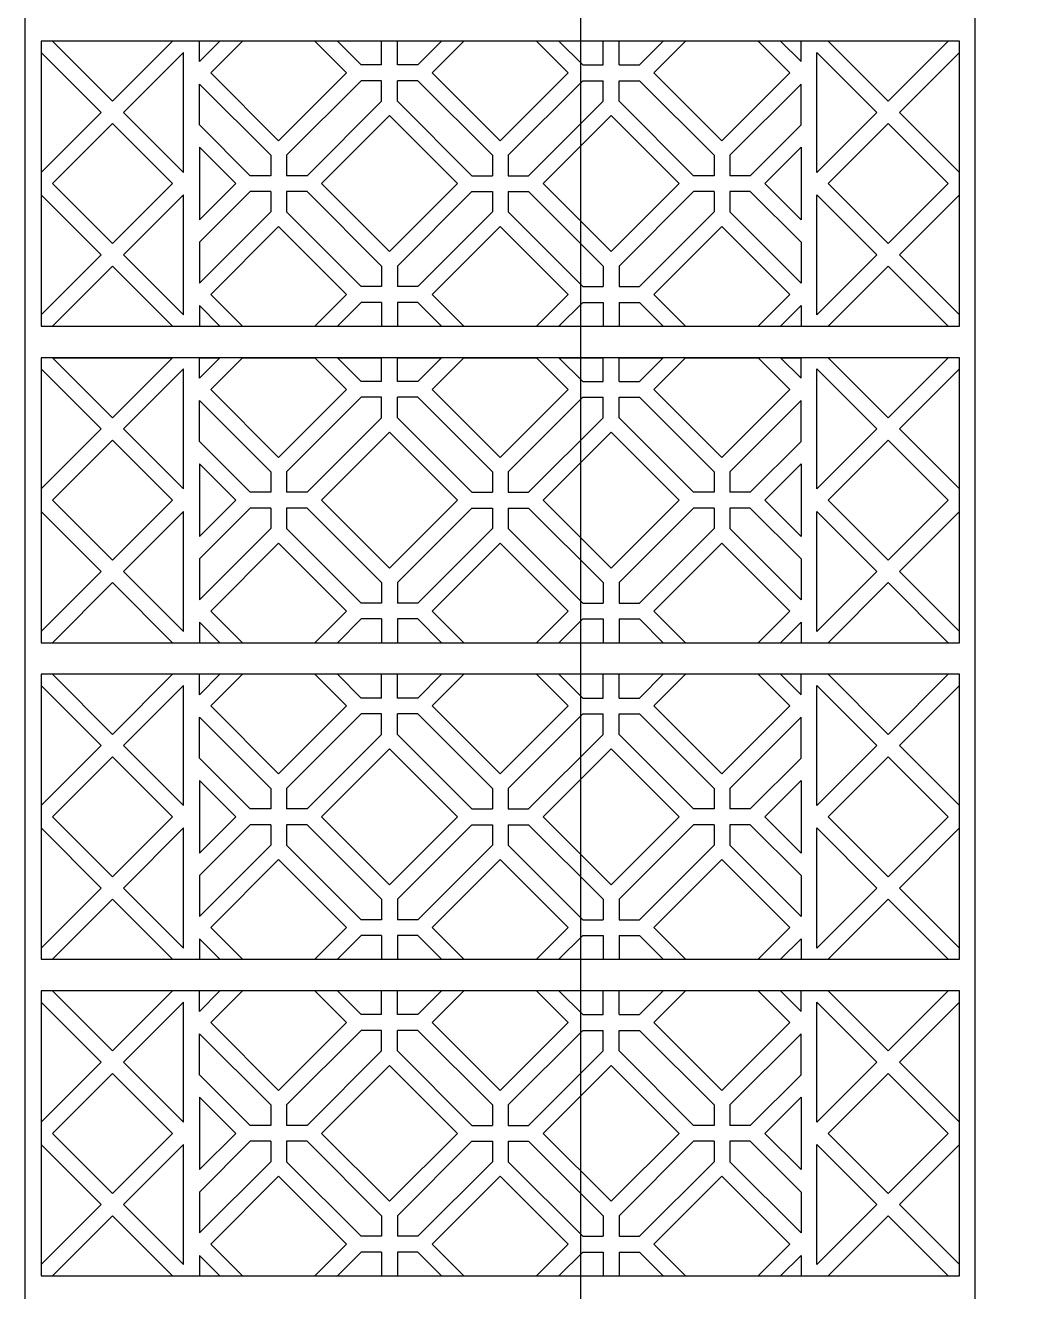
# Model space of a CAD drawing. Header units: metres. Extents: x 204 to 5299, y 190 to 6956.
# Drawn here: x 1107 to 1730, y 4708 to 5508 of the extents above; entities that cross this region are included whole.
import ezdxf

# ---------------------------------------------------------------- set-up
doc = ezdxf.new("R2010")
doc.units = ezdxf.units.M
for name, color, linetype in [('4', 4, 'Continuous'), ('7', 7, 'Continuous'), ('DIM', 3, 'Continuous')]:
    doc.layers.add(name, color=color, linetype=linetype)

msp = doc.modelspace()

# ---------------------------------------------------------------- linework, layer by layer
at = {"layer": '4'}
for p, q in [((1106.6, 3302.48), (1106.6, 5638.8)), ((1706.6, 3302.48), (1706.6, 5638.8))]:
    msp.add_line(p, q, dxfattribs=at)
at = {"layer": '7'}
for p, q in [((1123.68, 5498.49), (1161.6, 5460.57)), ((1199.53, 5498.49), (1161.6, 5460.57)), ((1216.6, 5485.57), (1216.6, 5498.49)), ((1229.53, 5498.49), (1216.6, 5485.57)), ((1243.68, 5498.49), (1223.68, 5478.49)), ((1309.53, 5478.49), (1289.53, 5498.49)), ((1318.68, 5483.49), (1303.68, 5498.49)), ((1331.6, 5483.49), (1331.6, 5498.49)), ((1341.6, 5483.49), (1341.6, 5498.49)), ((1354.53, 5483.49), (1369.53, 5498.49)), ((1363.68, 5478.49), (1383.68, 5498.49)), ((1429.53, 5498.49), (1449.53, 5478.49)), ((1443.68, 5498.49), (1458.68, 5483.49)), ((1471.6, 5483.49), (1471.6, 5498.49)), ((1481.6, 5483.49), (1481.6, 5498.49)), ((1509.53, 5498.49), (1494.53, 5483.49)), ((1523.68, 5498.49), (1503.68, 5478.49)), ((1589.53, 5478.49), (1569.53, 5498.49)), ((1596.6, 5485.57), (1583.68, 5498.49)), ((1596.6, 5485.57), (1596.6, 5498.49)), ((1613.68, 5498.49), (1651.6, 5460.57)), ((1689.53, 5498.49), (1651.6, 5460.57)), ((1116.6, 5491.42), (1154.53, 5453.49)), ((1206.6, 5491.42), (1168.68, 5453.49)), ((1206.6, 5415.57), (1206.6, 5491.42)), ((1606.6, 5491.42), (1644.53, 5453.49)), ((1606.6, 5415.57), (1606.6, 5491.42)), ((1696.6, 5491.42), (1658.68, 5453.49)), ((1331.6, 5483.49), (1318.68, 5483.49)), ((1354.53, 5483.49), (1341.6, 5483.49)), ((1458.68, 5483.49), (1471.6, 5483.49)), ((1481.6, 5483.49), (1494.53, 5483.49)), ((1223.68, 5478.49), (1266.6, 5435.57)), ((1266.6, 5435.57), (1309.53, 5478.49)), ((1271.6, 5426.42), (1318.68, 5473.49)), ((1331.6, 5473.49), (1318.68, 5473.49)), ((1331.6, 5460.57), (1331.6, 5473.49)), ((1354.53, 5473.49), (1341.6, 5473.49)), ((1341.6, 5460.57), (1341.6, 5473.49)), ((1401.6, 5426.42), (1354.53, 5473.49)), ((1406.6, 5435.57), (1363.68, 5478.49)), ((1449.53, 5478.49), (1406.6, 5435.57)), ((1458.68, 5473.49), (1411.6, 5426.42)), ((1458.68, 5473.49), (1471.6, 5473.49)), ((1471.6, 5460.57), (1471.6, 5473.49)), ((1481.6, 5473.49), (1494.53, 5473.49)), ((1481.6, 5460.57), (1481.6, 5473.49)), ((1494.53, 5473.49), (1541.6, 5426.42)), ((1503.68, 5478.49), (1546.6, 5435.57)), ((1546.6, 5435.57), (1589.53, 5478.49)), ((1216.6, 5445.57), (1216.6, 5471.42)), ((1216.6, 5471.42), (1261.6, 5426.42)), ((1551.6, 5426.42), (1596.6, 5471.42)), ((1596.6, 5445.57), (1596.6, 5471.42)), ((1284.53, 5413.49), (1331.6, 5460.57)), ((1388.68, 5413.49), (1341.6, 5460.57)), ((1471.6, 5460.57), (1424.53, 5413.49)), ((1481.6, 5460.57), (1528.68, 5413.49)), ((1154.53, 5453.49), (1116.6, 5415.57)), ((1168.68, 5453.49), (1206.6, 5415.57)), ((1293.68, 5408.49), (1336.6, 5451.42)), ((1379.53, 5408.49), (1336.6, 5451.42)), ((1476.6, 5451.42), (1433.68, 5408.49)), ((1476.6, 5451.42), (1519.53, 5408.49)), ((1644.53, 5453.49), (1606.6, 5415.57)), ((1658.68, 5453.49), (1696.6, 5415.57)), ((1161.6, 5446.42), (1123.68, 5408.49)), ((1161.6, 5446.42), (1199.53, 5408.49)), ((1216.6, 5445.57), (1248.68, 5413.49)), ((1596.6, 5445.57), (1564.53, 5413.49)), ((1651.6, 5446.42), (1613.68, 5408.49)), ((1651.6, 5446.42), (1689.53, 5408.49)), ((1216.6, 5431.42), (1216.6, 5385.57)), ((1216.6, 5431.42), (1239.53, 5408.49)), ((1261.6, 5426.42), (1261.6, 5413.49)), ((1271.6, 5426.42), (1271.6, 5413.49)), ((1401.6, 5426.42), (1401.6, 5413.49)), ((1411.6, 5426.42), (1411.6, 5413.49)), ((1541.6, 5426.42), (1541.6, 5413.49)), ((1551.6, 5426.42), (1551.6, 5413.49)), ((1596.6, 5431.42), (1573.68, 5408.49)), ((1596.6, 5431.42), (1596.6, 5385.57)), ((1161.6, 5370.57), (1123.68, 5408.49)), ((1161.6, 5370.57), (1199.53, 5408.49)), ((1216.6, 5385.57), (1239.53, 5408.49)), ((1261.6, 5413.49), (1248.68, 5413.49)), ((1284.53, 5413.49), (1271.6, 5413.49)), ((1293.68, 5408.49), (1336.6, 5365.57)), ((1379.53, 5408.49), (1336.6, 5365.57)), ((1388.68, 5413.49), (1401.6, 5413.49)), ((1411.6, 5413.49), (1424.53, 5413.49)), ((1476.6, 5365.57), (1433.68, 5408.49)), ((1476.6, 5365.57), (1519.53, 5408.49)), ((1541.6, 5413.49), (1528.68, 5413.49)), ((1564.53, 5413.49), (1551.6, 5413.49)), ((1596.6, 5385.57), (1573.68, 5408.49)), ((1651.6, 5370.57), (1613.68, 5408.49)), ((1651.6, 5370.57), (1689.53, 5408.49)), ((1154.53, 5363.49), (1116.6, 5401.42)), ((1168.68, 5363.49), (1206.6, 5401.42)), ((1206.6, 5325.57), (1206.6, 5401.42)), ((1216.6, 5371.42), (1248.68, 5403.49)), ((1261.6, 5403.49), (1248.68, 5403.49)), ((1261.6, 5403.49), (1261.6, 5390.57)), ((1271.6, 5403.49), (1271.6, 5390.57)), ((1284.53, 5403.49), (1271.6, 5403.49)), ((1284.53, 5403.49), (1331.6, 5356.42)), ((1388.68, 5403.49), (1341.6, 5356.42)), ((1388.68, 5403.49), (1401.6, 5403.49)), ((1388.68, 5403.49), (1401.6, 5403.49)), ((1401.6, 5403.49), (1401.6, 5390.57)), ((1411.6, 5403.49), (1424.53, 5403.49)), ((1411.6, 5403.49), (1424.53, 5403.49)), ((1411.6, 5403.49), (1411.6, 5390.57)), ((1471.6, 5356.42), (1424.53, 5403.49)), ((1481.6, 5356.42), (1528.68, 5403.49)), ((1541.6, 5403.49), (1528.68, 5403.49)), ((1541.6, 5403.49), (1541.6, 5390.57)), ((1551.6, 5403.49), (1551.6, 5390.57)), ((1564.53, 5403.49), (1551.6, 5403.49)), ((1596.6, 5371.42), (1564.53, 5403.49)), ((1606.6, 5325.57), (1606.6, 5401.42)), ((1644.53, 5363.49), (1606.6, 5401.42)), ((1658.68, 5363.49), (1696.6, 5401.42)), ((1216.6, 5345.57), (1261.6, 5390.57)), ((1271.6, 5390.57), (1318.68, 5343.49)), ((1401.6, 5390.57), (1354.53, 5343.49)), ((1458.68, 5343.49), (1411.6, 5390.57)), ((1494.53, 5343.49), (1541.6, 5390.57)), ((1551.6, 5390.57), (1596.6, 5345.57)), ((1223.68, 5338.49), (1266.6, 5381.42)), ((1266.6, 5381.42), (1309.53, 5338.49)), ((1406.6, 5381.42), (1363.68, 5338.49)), ((1449.53, 5338.49), (1406.6, 5381.42)), ((1503.68, 5338.49), (1546.6, 5381.42)), ((1546.6, 5381.42), (1589.53, 5338.49)), ((1216.6, 5371.42), (1216.6, 5345.57)), ((1596.6, 5371.42), (1596.6, 5345.57)), ((1116.6, 5325.57), (1154.53, 5363.49)), ((1206.6, 5325.57), (1168.68, 5363.49)), ((1606.6, 5325.57), (1644.53, 5363.49)), ((1696.6, 5325.57), (1658.68, 5363.49)), ((1123.68, 5318.49), (1161.6, 5356.42)), ((1199.53, 5318.49), (1161.6, 5356.42)), ((1331.6, 5356.42), (1331.6, 5343.49)), ((1341.6, 5356.42), (1341.6, 5343.49)), ((1471.6, 5356.42), (1471.6, 5343.49)), ((1481.6, 5356.42), (1481.6, 5343.49)), ((1613.68, 5318.49), (1651.6, 5356.42)), ((1689.53, 5318.49), (1651.6, 5356.42)), ((1243.68, 5318.49), (1223.68, 5338.49)), ((1309.53, 5338.49), (1289.53, 5318.49)), ((1331.6, 5343.49), (1318.68, 5343.49)), ((1354.53, 5343.49), (1341.6, 5343.49)), ((1363.68, 5338.49), (1383.68, 5318.49)), ((1429.53, 5318.49), (1449.53, 5338.49)), ((1458.68, 5343.49), (1471.6, 5343.49)), ((1481.6, 5343.49), (1494.53, 5343.49)), ((1523.68, 5318.49), (1503.68, 5338.49)), ((1589.53, 5338.49), (1569.53, 5318.49)), ((1229.53, 5318.49), (1216.6, 5331.42)), ((1216.6, 5331.42), (1216.6, 5318.49)), ((1318.68, 5333.49), (1303.68, 5318.49)), ((1331.6, 5333.49), (1318.68, 5333.49)), ((1331.6, 5333.49), (1331.6, 5318.49)), ((1354.53, 5333.49), (1341.6, 5333.49)), ((1341.6, 5333.49), (1341.6, 5318.49)), ((1354.53, 5333.49), (1369.53, 5318.49)), ((1443.68, 5318.49), (1458.68, 5333.49)), ((1458.68, 5333.49), (1471.6, 5333.49)), ((1471.6, 5333.49), (1471.6, 5318.49)), ((1481.6, 5333.49), (1481.6, 5318.49)), ((1481.6, 5333.49), (1494.53, 5333.49)), ((1509.53, 5318.49), (1494.53, 5333.49)), ((1596.6, 5331.42), (1583.68, 5318.49)), ((1596.6, 5331.42), (1596.6, 5318.49)), ((1123.68, 5298.49), (1161.6, 5260.57)), ((1123.68, 5298.49), (1199.53, 5298.49)), ((1199.53, 5298.49), (1161.6, 5260.57)), ((1216.6, 5285.57), (1216.6, 5298.49)), ((1229.53, 5298.49), (1216.6, 5285.57)), ((1216.6, 5298.49), (1229.53, 5298.49)), ((1243.68, 5298.49), (1223.68, 5278.49)), ((1243.68, 5298.49), (1289.53, 5298.49)), ((1309.53, 5278.49), (1289.53, 5298.49)), ((1303.68, 5298.49), (1331.6, 5298.49)), ((1318.68, 5283.49), (1303.68, 5298.49)), ((1331.6, 5283.49), (1331.6, 5298.49)), ((1341.6, 5298.49), (1369.53, 5298.49)), ((1341.6, 5283.49), (1341.6, 5298.49)), ((1354.53, 5283.49), (1369.53, 5298.49)), ((1363.68, 5278.49), (1383.68, 5298.49)), ((1383.68, 5298.49), (1429.53, 5298.49)), ((1429.53, 5298.49), (1449.53, 5278.49)), ((1443.68, 5298.49), (1471.6, 5298.49)), ((1443.68, 5298.49), (1458.68, 5283.49)), ((1471.6, 5283.49), (1471.6, 5298.49)), ((1481.6, 5298.49), (1509.53, 5298.49)), ((1481.6, 5283.49), (1481.6, 5298.49)), ((1509.53, 5298.49), (1494.53, 5283.49)), ((1523.68, 5298.49), (1503.68, 5278.49)), ((1523.68, 5298.49), (1569.53, 5298.49)), ((1589.53, 5278.49), (1569.53, 5298.49)), ((1583.68, 5298.49), (1596.6, 5298.49)), ((1596.6, 5285.57), (1583.68, 5298.49)), ((1596.6, 5285.57), (1596.6, 5298.49)), ((1613.68, 5298.49), (1651.6, 5260.57)), ((1689.53, 5298.49), (1613.68, 5298.49)), ((1689.53, 5298.49), (1651.6, 5260.57)), ((1116.6, 5291.42), (1154.53, 5253.49)), ((1206.6, 5291.42), (1168.68, 5253.49)), ((1206.6, 5215.57), (1206.6, 5291.42)), ((1606.6, 5215.57), (1606.6, 5291.42)), ((1606.6, 5291.42), (1644.53, 5253.49)), ((1696.6, 5291.42), (1658.68, 5253.49)), ((1331.6, 5283.49), (1318.68, 5283.49)), ((1354.53, 5283.49), (1341.6, 5283.49)), ((1458.68, 5283.49), (1471.6, 5283.49)), ((1481.6, 5283.49), (1494.53, 5283.49)), ((1223.68, 5278.49), (1266.6, 5235.57)), ((1266.6, 5235.57), (1309.53, 5278.49)), ((1271.6, 5226.42), (1318.68, 5273.49)), ((1331.6, 5273.49), (1318.68, 5273.49)), ((1331.6, 5260.57), (1331.6, 5273.49)), ((1341.6, 5260.57), (1341.6, 5273.49)), ((1354.53, 5273.49), (1341.6, 5273.49)), ((1401.6, 5226.42), (1354.53, 5273.49)), ((1406.6, 5235.57), (1363.68, 5278.49)), ((1449.53, 5278.49), (1406.6, 5235.57)), ((1458.68, 5273.49), (1411.6, 5226.42)), ((1458.68, 5273.49), (1471.6, 5273.49)), ((1471.6, 5260.57), (1471.6, 5273.49)), ((1481.6, 5273.49), (1494.53, 5273.49)), ((1481.6, 5260.57), (1481.6, 5273.49)), ((1494.53, 5273.49), (1541.6, 5226.42)), ((1503.68, 5278.49), (1546.6, 5235.57)), ((1546.6, 5235.57), (1589.53, 5278.49)), ((1216.6, 5245.57), (1216.6, 5271.42)), ((1216.6, 5271.42), (1261.6, 5226.42)), ((1551.6, 5226.42), (1596.6, 5271.42)), ((1596.6, 5245.57), (1596.6, 5271.42)), ((1284.53, 5213.49), (1331.6, 5260.57)), ((1388.68, 5213.49), (1341.6, 5260.57)), ((1471.6, 5260.57), (1424.53, 5213.49)), ((1481.6, 5260.57), (1528.68, 5213.49)), ((1154.53, 5253.49), (1116.6, 5215.57)), ((1168.68, 5253.49), (1206.6, 5215.57)), ((1293.68, 5208.49), (1336.6, 5251.42)), ((1379.53, 5208.49), (1336.6, 5251.42)), ((1476.6, 5251.42), (1433.68, 5208.49)), ((1476.6, 5251.42), (1519.53, 5208.49)), ((1644.53, 5253.49), (1606.6, 5215.57)), ((1658.68, 5253.49), (1696.6, 5215.57)), ((1161.6, 5246.42), (1123.68, 5208.49)), ((1161.6, 5246.42), (1199.53, 5208.49)), ((1216.6, 5245.57), (1248.68, 5213.49)), ((1596.6, 5245.57), (1564.53, 5213.49)), ((1651.6, 5246.42), (1613.68, 5208.49)), ((1651.6, 5246.42), (1689.53, 5208.49)), ((1216.6, 5231.42), (1216.6, 5185.57)), ((1216.6, 5231.42), (1239.53, 5208.49)), ((1261.6, 5226.42), (1261.6, 5213.49)), ((1271.6, 5226.42), (1271.6, 5213.49)), ((1401.6, 5226.42), (1401.6, 5213.49)), ((1411.6, 5226.42), (1411.6, 5213.49)), ((1541.6, 5226.42), (1541.6, 5213.49)), ((1551.6, 5226.42), (1551.6, 5213.49)), ((1596.6, 5231.42), (1573.68, 5208.49)), ((1596.6, 5231.42), (1596.6, 5185.57)), ((1161.6, 5170.57), (1123.68, 5208.49)), ((1161.6, 5170.57), (1199.53, 5208.49)), ((1216.6, 5185.57), (1239.53, 5208.49)), ((1261.6, 5213.49), (1248.68, 5213.49)), ((1261.6, 5213.49), (1248.68, 5213.49)), ((1284.53, 5213.49), (1271.6, 5213.49)), ((1284.53, 5213.49), (1271.6, 5213.49)), ((1293.68, 5208.49), (1336.6, 5165.57)), ((1379.53, 5208.49), (1336.6, 5165.57)), ((1388.68, 5213.49), (1401.6, 5213.49)), ((1388.68, 5213.49), (1401.6, 5213.49)), ((1411.6, 5213.49), (1424.53, 5213.49)), ((1411.6, 5213.49), (1424.53, 5213.49)), ((1476.6, 5165.57), (1433.68, 5208.49)), ((1476.6, 5165.57), (1519.53, 5208.49)), ((1541.6, 5213.49), (1528.68, 5213.49)), ((1541.6, 5213.49), (1528.68, 5213.49)), ((1564.53, 5213.49), (1551.6, 5213.49)), ((1564.53, 5213.49), (1551.6, 5213.49)), ((1596.6, 5185.57), (1573.68, 5208.49)), ((1651.6, 5170.57), (1613.68, 5208.49)), ((1651.6, 5170.57), (1689.53, 5208.49)), ((1154.53, 5163.49), (1116.6, 5201.42)), ((1168.68, 5163.49), (1206.6, 5201.42)), ((1206.6, 5125.57), (1206.6, 5201.42)), ((1216.6, 5171.42), (1248.68, 5203.49)), ((1261.6, 5203.49), (1248.68, 5203.49)), ((1261.6, 5203.49), (1248.68, 5203.49)), ((1261.6, 5203.49), (1261.6, 5190.57)), ((1284.53, 5203.49), (1271.6, 5203.49)), ((1271.6, 5203.49), (1271.6, 5190.57)), ((1284.53, 5203.49), (1271.6, 5203.49)), ((1284.53, 5203.49), (1331.6, 5156.42)), ((1388.68, 5203.49), (1341.6, 5156.42)), ((1388.68, 5203.49), (1401.6, 5203.49)), ((1388.68, 5203.49), (1401.6, 5203.49)), ((1388.68, 5203.49), (1401.6, 5203.49)), ((1388.68, 5203.49), (1401.6, 5203.49)), ((1401.6, 5203.49), (1401.6, 5190.57)), ((1411.6, 5203.49), (1424.53, 5203.49)), ((1411.6, 5203.49), (1424.53, 5203.49)), ((1411.6, 5203.49), (1411.6, 5190.57)), ((1411.6, 5203.49), (1424.53, 5203.49)), ((1411.6, 5203.49), (1424.53, 5203.49)), ((1471.6, 5156.42), (1424.53, 5203.49)), ((1481.6, 5156.42), (1528.68, 5203.49)), ((1541.6, 5203.49), (1528.68, 5203.49)), ((1541.6, 5203.49), (1528.68, 5203.49)), ((1541.6, 5203.49), (1541.6, 5190.57)), ((1551.6, 5203.49), (1551.6, 5190.57)), ((1564.53, 5203.49), (1551.6, 5203.49)), ((1564.53, 5203.49), (1551.6, 5203.49)), ((1596.6, 5171.42), (1564.53, 5203.49)), ((1606.6, 5125.57), (1606.6, 5201.42)), ((1644.53, 5163.49), (1606.6, 5201.42)), ((1658.68, 5163.49), (1696.6, 5201.42)), ((1216.6, 5145.57), (1261.6, 5190.57)), ((1271.6, 5190.57), (1318.68, 5143.49)), ((1401.6, 5190.57), (1354.53, 5143.49)), ((1458.68, 5143.49), (1411.6, 5190.57)), ((1494.53, 5143.49), (1541.6, 5190.57)), ((1551.6, 5190.57), (1596.6, 5145.57)), ((1223.68, 5138.49), (1266.6, 5181.42)), ((1266.6, 5181.42), (1309.53, 5138.49)), ((1406.6, 5181.42), (1363.68, 5138.49)), ((1449.53, 5138.49), (1406.6, 5181.42)), ((1503.68, 5138.49), (1546.6, 5181.42)), ((1546.6, 5181.42), (1589.53, 5138.49)), ((1216.6, 5171.42), (1216.6, 5145.57)), ((1596.6, 5171.42), (1596.6, 5145.57)), ((1116.6, 5125.57), (1154.53, 5163.49)), ((1206.6, 5125.57), (1168.68, 5163.49)), ((1606.6, 5125.57), (1644.53, 5163.49)), ((1696.6, 5125.57), (1658.68, 5163.49)), ((1123.68, 5118.49), (1161.6, 5156.42)), ((1199.53, 5118.49), (1161.6, 5156.42)), ((1331.6, 5156.42), (1331.6, 5143.49)), ((1341.6, 5156.42), (1341.6, 5143.49)), ((1471.6, 5156.42), (1471.6, 5143.49)), ((1481.6, 5156.42), (1481.6, 5143.49)), ((1613.68, 5118.49), (1651.6, 5156.42)), ((1689.53, 5118.49), (1651.6, 5156.42)), ((1243.68, 5118.49), (1223.68, 5138.49)), ((1309.53, 5138.49), (1289.53, 5118.49)), ((1331.6, 5143.49), (1318.68, 5143.49)), ((1354.53, 5143.49), (1341.6, 5143.49)), ((1363.68, 5138.49), (1383.68, 5118.49)), ((1429.53, 5118.49), (1449.53, 5138.49)), ((1458.68, 5143.49), (1471.6, 5143.49)), ((1481.6, 5143.49), (1494.53, 5143.49)), ((1523.68, 5118.49), (1503.68, 5138.49)), ((1589.53, 5138.49), (1569.53, 5118.49)), ((1229.53, 5118.49), (1216.6, 5131.42)), ((1216.6, 5131.42), (1216.6, 5118.49)), ((1318.68, 5133.49), (1303.68, 5118.49)), ((1331.6, 5133.49), (1318.68, 5133.49)), ((1331.6, 5133.49), (1331.6, 5118.49)), ((1354.53, 5133.49), (1341.6, 5133.49)), ((1341.6, 5133.49), (1341.6, 5118.49)), ((1354.53, 5133.49), (1369.53, 5118.49)), ((1443.68, 5118.49), (1458.68, 5133.49)), ((1458.68, 5133.49), (1471.6, 5133.49)), ((1471.6, 5133.49), (1471.6, 5118.49)), ((1481.6, 5133.49), (1481.6, 5118.49)), ((1481.6, 5133.49), (1494.53, 5133.49)), ((1509.53, 5118.49), (1494.53, 5133.49)), ((1596.6, 5131.42), (1583.68, 5118.49)), ((1596.6, 5131.42), (1596.6, 5118.49)), ((1123.68, 5098.49), (1161.6, 5060.57)), ((1199.53, 5098.49), (1161.6, 5060.57)), ((1216.6, 5085.57), (1216.6, 5098.49)), ((1229.53, 5098.49), (1216.6, 5085.57)), ((1243.68, 5098.49), (1223.68, 5078.49)), ((1309.53, 5078.49), (1289.53, 5098.49)), ((1318.68, 5083.49), (1303.68, 5098.49)), ((1331.6, 5083.49), (1331.6, 5098.49)), ((1341.6, 5083.49), (1341.6, 5098.49)), ((1354.53, 5083.49), (1369.53, 5098.49)), ((1363.68, 5078.49), (1383.68, 5098.49)), ((1429.53, 5098.49), (1449.53, 5078.49)), ((1443.68, 5098.49), (1458.68, 5083.49)), ((1471.6, 5083.49), (1471.6, 5098.49)), ((1481.6, 5083.49), (1481.6, 5098.49)), ((1509.53, 5098.49), (1494.53, 5083.49)), ((1523.68, 5098.49), (1503.68, 5078.49)), ((1589.53, 5078.49), (1569.53, 5098.49)), ((1596.6, 5085.57), (1583.68, 5098.49)), ((1596.6, 5085.57), (1596.6, 5098.49)), ((1613.68, 5098.49), (1651.6, 5060.57)), ((1689.53, 5098.49), (1651.6, 5060.57)), ((1116.6, 5091.42), (1154.53, 5053.49)), ((1206.6, 5091.42), (1168.68, 5053.49)), ((1206.6, 5015.57), (1206.6, 5091.42)), ((1606.6, 5091.42), (1644.53, 5053.49)), ((1606.6, 5015.57), (1606.6, 5091.42)), ((1696.6, 5091.42), (1658.68, 5053.49)), ((1331.6, 5083.49), (1318.68, 5083.49)), ((1354.53, 5083.49), (1341.6, 5083.49)), ((1458.68, 5083.49), (1471.6, 5083.49)), ((1481.6, 5083.49), (1494.53, 5083.49)), ((1223.68, 5078.49), (1266.6, 5035.57)), ((1266.6, 5035.57), (1309.53, 5078.49)), ((1271.6, 5026.42), (1318.68, 5073.49)), ((1331.6, 5073.49), (1318.68, 5073.49)), ((1331.6, 5060.57), (1331.6, 5073.49)), ((1354.53, 5073.49), (1341.6, 5073.49)), ((1341.6, 5060.57), (1341.6, 5073.49)), ((1401.6, 5026.42), (1354.53, 5073.49)), ((1406.6, 5035.57), (1363.68, 5078.49)), ((1449.53, 5078.49), (1406.6, 5035.57)), ((1458.68, 5073.49), (1411.6, 5026.42)), ((1458.68, 5073.49), (1471.6, 5073.49)), ((1471.6, 5060.57), (1471.6, 5073.49)), ((1481.6, 5073.49), (1494.53, 5073.49)), ((1481.6, 5060.57), (1481.6, 5073.49)), ((1494.53, 5073.49), (1541.6, 5026.42)), ((1503.68, 5078.49), (1546.6, 5035.57)), ((1546.6, 5035.57), (1589.53, 5078.49)), ((1216.6, 5045.57), (1216.6, 5071.42)), ((1216.6, 5071.42), (1261.6, 5026.42)), ((1551.6, 5026.42), (1596.6, 5071.42)), ((1596.6, 5045.57), (1596.6, 5071.42)), ((1284.53, 5013.49), (1331.6, 5060.57)), ((1388.68, 5013.49), (1341.6, 5060.57)), ((1471.6, 5060.57), (1424.53, 5013.49)), ((1481.6, 5060.57), (1528.68, 5013.49)), ((1154.53, 5053.49), (1116.6, 5015.57)), ((1168.68, 5053.49), (1206.6, 5015.57)), ((1293.68, 5008.49), (1336.6, 5051.42)), ((1379.53, 5008.49), (1336.6, 5051.42)), ((1476.6, 5051.42), (1433.68, 5008.49)), ((1476.6, 5051.42), (1519.53, 5008.49)), ((1644.53, 5053.49), (1606.6, 5015.57)), ((1658.68, 5053.49), (1696.6, 5015.57)), ((1161.6, 5046.42), (1123.68, 5008.49)), ((1161.6, 5046.42), (1199.53, 5008.49)), ((1216.6, 5045.57), (1248.68, 5013.49)), ((1596.6, 5045.57), (1564.53, 5013.49)), ((1651.6, 5046.42), (1613.68, 5008.49)), ((1651.6, 5046.42), (1689.53, 5008.49)), ((1216.6, 5031.42), (1216.6, 4985.57)), ((1216.6, 5031.42), (1239.53, 5008.49)), ((1261.6, 5026.42), (1261.6, 5013.49)), ((1271.6, 5026.42), (1271.6, 5013.49)), ((1401.6, 5026.42), (1401.6, 5013.49)), ((1411.6, 5026.42), (1411.6, 5013.49)), ((1541.6, 5026.42), (1541.6, 5013.49)), ((1551.6, 5026.42), (1551.6, 5013.49)), ((1596.6, 5031.42), (1573.68, 5008.49)), ((1596.6, 5031.42), (1596.6, 4985.57)), ((1161.6, 4970.57), (1123.68, 5008.49)), ((1161.6, 4970.57), (1199.53, 5008.49)), ((1216.6, 4985.57), (1239.53, 5008.49)), ((1261.6, 5013.49), (1248.68, 5013.49)), ((1284.53, 5013.49), (1271.6, 5013.49)), ((1293.68, 5008.49), (1336.6, 4965.57)), ((1379.53, 5008.49), (1336.6, 4965.57)), ((1388.68, 5013.49), (1401.6, 5013.49)), ((1411.6, 5013.49), (1424.53, 5013.49)), ((1476.6, 4965.57), (1433.68, 5008.49)), ((1476.6, 4965.57), (1519.53, 5008.49)), ((1541.6, 5013.49), (1528.68, 5013.49)), ((1564.53, 5013.49), (1551.6, 5013.49)), ((1596.6, 4985.57), (1573.68, 5008.49)), ((1651.6, 4970.57), (1613.68, 5008.49)), ((1651.6, 4970.57), (1689.53, 5008.49)), ((1154.53, 4963.49), (1116.6, 5001.42)), ((1168.68, 4963.49), (1206.6, 5001.42)), ((1206.6, 4925.57), (1206.6, 5001.42)), ((1216.6, 4971.42), (1248.68, 5003.49)), ((1261.6, 5003.49), (1248.68, 5003.49)), ((1261.6, 5003.49), (1261.6, 4990.57)), ((1271.6, 5003.49), (1271.6, 4990.57)), ((1284.53, 5003.49), (1271.6, 5003.49)), ((1284.53, 5003.49), (1331.6, 4956.42)), ((1388.68, 5003.49), (1341.6, 4956.42)), ((1388.68, 5003.49), (1401.6, 5003.49)), ((1388.68, 5003.49), (1401.6, 5003.49)), ((1401.6, 5003.49), (1401.6, 4990.57)), ((1411.6, 5003.49), (1424.53, 5003.49)), ((1411.6, 5003.49), (1424.53, 5003.49)), ((1411.6, 5003.49), (1411.6, 4990.57)), ((1471.6, 4956.42), (1424.53, 5003.49)), ((1481.6, 4956.42), (1528.68, 5003.49)), ((1541.6, 5003.49), (1528.68, 5003.49)), ((1541.6, 5003.49), (1541.6, 4990.57)), ((1551.6, 5003.49), (1551.6, 4990.57)), ((1564.53, 5003.49), (1551.6, 5003.49)), ((1596.6, 4971.42), (1564.53, 5003.49)), ((1606.6, 4925.57), (1606.6, 5001.42)), ((1644.53, 4963.49), (1606.6, 5001.42)), ((1658.68, 4963.49), (1696.6, 5001.42)), ((1216.6, 4945.57), (1261.6, 4990.57)), ((1271.6, 4990.57), (1318.68, 4943.49)), ((1401.6, 4990.57), (1354.53, 4943.49)), ((1458.68, 4943.49), (1411.6, 4990.57)), ((1494.53, 4943.49), (1541.6, 4990.57)), ((1551.6, 4990.57), (1596.6, 4945.57)), ((1223.68, 4938.49), (1266.6, 4981.42)), ((1266.6, 4981.42), (1309.53, 4938.49)), ((1406.6, 4981.42), (1363.68, 4938.49)), ((1449.53, 4938.49), (1406.6, 4981.42)), ((1503.68, 4938.49), (1546.6, 4981.42)), ((1546.6, 4981.42), (1589.53, 4938.49)), ((1216.6, 4971.42), (1216.6, 4945.57)), ((1596.6, 4971.42), (1596.6, 4945.57)), ((1116.6, 4925.57), (1154.53, 4963.49)), ((1206.6, 4925.57), (1168.68, 4963.49)), ((1606.6, 4925.57), (1644.53, 4963.49)), ((1696.6, 4925.57), (1658.68, 4963.49)), ((1123.68, 4918.49), (1161.6, 4956.42)), ((1199.53, 4918.49), (1161.6, 4956.42)), ((1331.6, 4956.42), (1331.6, 4943.49)), ((1341.6, 4956.42), (1341.6, 4943.49)), ((1471.6, 4956.42), (1471.6, 4943.49)), ((1481.6, 4956.42), (1481.6, 4943.49)), ((1613.68, 4918.49), (1651.6, 4956.42)), ((1689.53, 4918.49), (1651.6, 4956.42)), ((1243.68, 4918.49), (1223.68, 4938.49)), ((1309.53, 4938.49), (1289.53, 4918.49)), ((1331.6, 4943.49), (1318.68, 4943.49)), ((1354.53, 4943.49), (1341.6, 4943.49)), ((1363.68, 4938.49), (1383.68, 4918.49)), ((1429.53, 4918.49), (1449.53, 4938.49)), ((1458.68, 4943.49), (1471.6, 4943.49)), ((1481.6, 4943.49), (1494.53, 4943.49)), ((1523.68, 4918.49), (1503.68, 4938.49)), ((1589.53, 4938.49), (1569.53, 4918.49)), ((1229.53, 4918.49), (1216.6, 4931.42)), ((1216.6, 4931.42), (1216.6, 4918.49)), ((1318.68, 4933.49), (1303.68, 4918.49)), ((1331.6, 4933.49), (1318.68, 4933.49)), ((1331.6, 4933.49), (1331.6, 4918.49)), ((1354.53, 4933.49), (1341.6, 4933.49)), ((1341.6, 4933.49), (1341.6, 4918.49)), ((1354.53, 4933.49), (1369.53, 4918.49)), ((1443.68, 4918.49), (1458.68, 4933.49)), ((1458.68, 4933.49), (1471.6, 4933.49)), ((1471.6, 4933.49), (1471.6, 4918.49)), ((1481.6, 4933.49), (1481.6, 4918.49)), ((1481.6, 4933.49), (1494.53, 4933.49)), ((1509.53, 4918.49), (1494.53, 4933.49)), ((1596.6, 4931.42), (1583.68, 4918.49)), ((1596.6, 4931.42), (1596.6, 4918.49)), ((1123.68, 4898.49), (1161.6, 4860.57)), ((1199.53, 4898.49), (1161.6, 4860.57)), ((1216.6, 4885.57), (1216.6, 4898.49)), ((1229.53, 4898.49), (1216.6, 4885.57)), ((1243.68, 4898.49), (1223.68, 4878.49)), ((1309.53, 4878.49), (1289.53, 4898.49)), ((1318.68, 4883.49), (1303.68, 4898.49)), ((1331.6, 4883.49), (1331.6, 4898.49)), ((1341.6, 4883.49), (1341.6, 4898.49)), ((1354.53, 4883.49), (1369.53, 4898.49)), ((1363.68, 4878.49), (1383.68, 4898.49)), ((1429.53, 4898.49), (1449.53, 4878.49)), ((1443.68, 4898.49), (1458.68, 4883.49)), ((1471.6, 4883.49), (1471.6, 4898.49)), ((1481.6, 4883.49), (1481.6, 4898.49)), ((1509.53, 4898.49), (1494.53, 4883.49)), ((1523.68, 4898.49), (1503.68, 4878.49)), ((1589.53, 4878.49), (1569.53, 4898.49)), ((1596.6, 4885.57), (1583.68, 4898.49)), ((1596.6, 4885.57), (1596.6, 4898.49)), ((1613.68, 4898.49), (1651.6, 4860.57)), ((1689.53, 4898.49), (1651.6, 4860.57)), ((1116.6, 4891.42), (1154.53, 4853.49)), ((1206.6, 4891.42), (1168.68, 4853.49)), ((1206.6, 4815.57), (1206.6, 4891.42)), ((1606.6, 4891.42), (1644.53, 4853.49)), ((1606.6, 4815.57), (1606.6, 4891.42)), ((1696.6, 4891.42), (1658.68, 4853.49)), ((1331.6, 4883.49), (1318.68, 4883.49)), ((1354.53, 4883.49), (1341.6, 4883.49)), ((1458.68, 4883.49), (1471.6, 4883.49)), ((1481.6, 4883.49), (1494.53, 4883.49)), ((1223.68, 4878.49), (1266.6, 4835.57)), ((1266.6, 4835.57), (1309.53, 4878.49)), ((1271.6, 4826.42), (1318.68, 4873.49)), ((1331.6, 4873.49), (1318.68, 4873.49)), ((1331.6, 4860.57), (1331.6, 4873.49)), ((1354.53, 4873.49), (1341.6, 4873.49)), ((1341.6, 4860.57), (1341.6, 4873.49)), ((1401.6, 4826.42), (1354.53, 4873.49)), ((1406.6, 4835.57), (1363.68, 4878.49)), ((1449.53, 4878.49), (1406.6, 4835.57)), ((1458.68, 4873.49), (1411.6, 4826.42)), ((1458.68, 4873.49), (1471.6, 4873.49)), ((1471.6, 4860.57), (1471.6, 4873.49)), ((1481.6, 4873.49), (1494.53, 4873.49)), ((1481.6, 4860.57), (1481.6, 4873.49)), ((1494.53, 4873.49), (1541.6, 4826.42)), ((1503.68, 4878.49), (1546.6, 4835.57)), ((1546.6, 4835.57), (1589.53, 4878.49)), ((1216.6, 4845.57), (1216.6, 4871.42)), ((1216.6, 4871.42), (1261.6, 4826.42)), ((1551.6, 4826.42), (1596.6, 4871.42)), ((1596.6, 4845.57), (1596.6, 4871.42)), ((1284.53, 4813.49), (1331.6, 4860.57)), ((1388.68, 4813.49), (1341.6, 4860.57)), ((1471.6, 4860.57), (1424.53, 4813.49)), ((1481.6, 4860.57), (1528.68, 4813.49)), ((1154.53, 4853.49), (1116.6, 4815.57)), ((1168.68, 4853.49), (1206.6, 4815.57)), ((1293.68, 4808.49), (1336.6, 4851.42)), ((1379.53, 4808.49), (1336.6, 4851.42)), ((1476.6, 4851.42), (1433.68, 4808.49)), ((1476.6, 4851.42), (1519.53, 4808.49)), ((1644.53, 4853.49), (1606.6, 4815.57)), ((1658.68, 4853.49), (1696.6, 4815.57)), ((1161.6, 4846.42), (1123.68, 4808.49)), ((1161.6, 4846.42), (1199.53, 4808.49)), ((1216.6, 4845.57), (1248.68, 4813.49)), ((1596.6, 4845.57), (1564.53, 4813.49)), ((1651.6, 4846.42), (1613.68, 4808.49)), ((1651.6, 4846.42), (1689.53, 4808.49)), ((1216.6, 4831.42), (1216.6, 4785.57)), ((1216.6, 4831.42), (1239.53, 4808.49)), ((1261.6, 4826.42), (1261.6, 4813.49)), ((1271.6, 4826.42), (1271.6, 4813.49)), ((1401.6, 4826.42), (1401.6, 4813.49)), ((1411.6, 4826.42), (1411.6, 4813.49)), ((1541.6, 4826.42), (1541.6, 4813.49)), ((1551.6, 4826.42), (1551.6, 4813.49)), ((1596.6, 4831.42), (1573.68, 4808.49)), ((1596.6, 4831.42), (1596.6, 4785.57)), ((1161.6, 4770.57), (1123.68, 4808.49)), ((1161.6, 4770.57), (1199.53, 4808.49)), ((1216.6, 4785.57), (1239.53, 4808.49)), ((1261.6, 4813.49), (1248.68, 4813.49)), ((1284.53, 4813.49), (1271.6, 4813.49)), ((1293.68, 4808.49), (1336.6, 4765.57)), ((1379.53, 4808.49), (1336.6, 4765.57)), ((1388.68, 4813.49), (1401.6, 4813.49)), ((1411.6, 4813.49), (1424.53, 4813.49)), ((1476.6, 4765.57), (1433.68, 4808.49)), ((1476.6, 4765.57), (1519.53, 4808.49)), ((1541.6, 4813.49), (1528.68, 4813.49)), ((1564.53, 4813.49), (1551.6, 4813.49)), ((1596.6, 4785.57), (1573.68, 4808.49)), ((1651.6, 4770.57), (1613.68, 4808.49)), ((1651.6, 4770.57), (1689.53, 4808.49)), ((1154.53, 4763.49), (1116.6, 4801.42)), ((1168.68, 4763.49), (1206.6, 4801.42)), ((1206.6, 4725.57), (1206.6, 4801.42)), ((1216.6, 4771.42), (1248.68, 4803.49)), ((1261.6, 4803.49), (1248.68, 4803.49)), ((1261.6, 4803.49), (1261.6, 4790.57)), ((1271.6, 4803.49), (1271.6, 4790.57)), ((1284.53, 4803.49), (1271.6, 4803.49)), ((1284.53, 4803.49), (1331.6, 4756.42)), ((1388.68, 4803.49), (1341.6, 4756.42)), ((1388.68, 4803.49), (1401.6, 4803.49)), ((1388.68, 4803.49), (1401.6, 4803.49)), ((1401.6, 4803.49), (1401.6, 4790.57)), ((1411.6, 4803.49), (1424.53, 4803.49)), ((1411.6, 4803.49), (1424.53, 4803.49)), ((1411.6, 4803.49), (1411.6, 4790.57)), ((1471.6, 4756.42), (1424.53, 4803.49)), ((1481.6, 4756.42), (1528.68, 4803.49)), ((1541.6, 4803.49), (1528.68, 4803.49)), ((1541.6, 4803.49), (1541.6, 4790.57)), ((1551.6, 4803.49), (1551.6, 4790.57)), ((1564.53, 4803.49), (1551.6, 4803.49)), ((1596.6, 4771.42), (1564.53, 4803.49)), ((1606.6, 4725.57), (1606.6, 4801.42)), ((1644.53, 4763.49), (1606.6, 4801.42)), ((1658.68, 4763.49), (1696.6, 4801.42)), ((1216.6, 4745.57), (1261.6, 4790.57)), ((1271.6, 4790.57), (1318.68, 4743.49)), ((1401.6, 4790.57), (1354.53, 4743.49)), ((1458.68, 4743.49), (1411.6, 4790.57)), ((1494.53, 4743.49), (1541.6, 4790.57)), ((1551.6, 4790.57), (1596.6, 4745.57)), ((1223.68, 4738.49), (1266.6, 4781.42)), ((1266.6, 4781.42), (1309.53, 4738.49)), ((1406.6, 4781.42), (1363.68, 4738.49)), ((1449.53, 4738.49), (1406.6, 4781.42)), ((1503.68, 4738.49), (1546.6, 4781.42)), ((1546.6, 4781.42), (1589.53, 4738.49)), ((1216.6, 4771.42), (1216.6, 4745.57)), ((1596.6, 4771.42), (1596.6, 4745.57)), ((1116.6, 4725.57), (1154.53, 4763.49)), ((1206.6, 4725.57), (1168.68, 4763.49)), ((1606.6, 4725.57), (1644.53, 4763.49)), ((1696.6, 4725.57), (1658.68, 4763.49)), ((1123.68, 4718.49), (1161.6, 4756.42)), ((1199.53, 4718.49), (1161.6, 4756.42)), ((1331.6, 4756.42), (1331.6, 4743.49)), ((1341.6, 4756.42), (1341.6, 4743.49)), ((1471.6, 4756.42), (1471.6, 4743.49)), ((1481.6, 4756.42), (1481.6, 4743.49)), ((1613.68, 4718.49), (1651.6, 4756.42)), ((1689.53, 4718.49), (1651.6, 4756.42)), ((1243.68, 4718.49), (1223.68, 4738.49)), ((1309.53, 4738.49), (1289.53, 4718.49)), ((1331.6, 4743.49), (1318.68, 4743.49)), ((1354.53, 4743.49), (1341.6, 4743.49)), ((1363.68, 4738.49), (1383.68, 4718.49)), ((1429.53, 4718.49), (1449.53, 4738.49)), ((1458.68, 4743.49), (1471.6, 4743.49)), ((1481.6, 4743.49), (1494.53, 4743.49)), ((1523.68, 4718.49), (1503.68, 4738.49)), ((1589.53, 4738.49), (1569.53, 4718.49)), ((1229.53, 4718.49), (1216.6, 4731.42)), ((1216.6, 4731.42), (1216.6, 4718.49)), ((1318.68, 4733.49), (1303.68, 4718.49)), ((1331.6, 4733.49), (1318.68, 4733.49)), ((1331.6, 4733.49), (1331.6, 4718.49)), ((1354.53, 4733.49), (1341.6, 4733.49)), ((1341.6, 4733.49), (1341.6, 4718.49)), ((1354.53, 4733.49), (1369.53, 4718.49)), ((1443.68, 4718.49), (1458.68, 4733.49)), ((1458.68, 4733.49), (1471.6, 4733.49)), ((1471.6, 4733.49), (1471.6, 4718.49)), ((1481.6, 4733.49), (1481.6, 4718.49)), ((1481.6, 4733.49), (1494.53, 4733.49)), ((1509.53, 4718.49), (1494.53, 4733.49)), ((1596.6, 4731.42), (1583.68, 4718.49)), ((1596.6, 4731.42), (1596.6, 4718.49))]:
    msp.add_line(p, q, dxfattribs=at)
for points in [[(1116.6, 5318.49), (1696.6, 5318.49), (1696.6, 5498.49), (1116.6, 5498.49)], [(1116.6, 5118.49), (1696.6, 5118.49), (1696.6, 5298.49), (1116.6, 5298.49)], [(1116.6, 4918.49), (1696.6, 4918.49), (1696.6, 5098.49), (1116.6, 5098.49)], [(1116.6, 4718.49), (1696.6, 4718.49), (1696.6, 4898.49), (1116.6, 4898.49)]]:
    msp.add_lwpolyline(points, close=True, dxfattribs=at)
at = {"layer": 'DIM'}
msp.add_lwpolyline([(1457.47, 2926.93), (1457.47, 6570.36), (1778.6, 6570.36)], dxfattribs=at)

doc.saveas('drawing.dxf')
